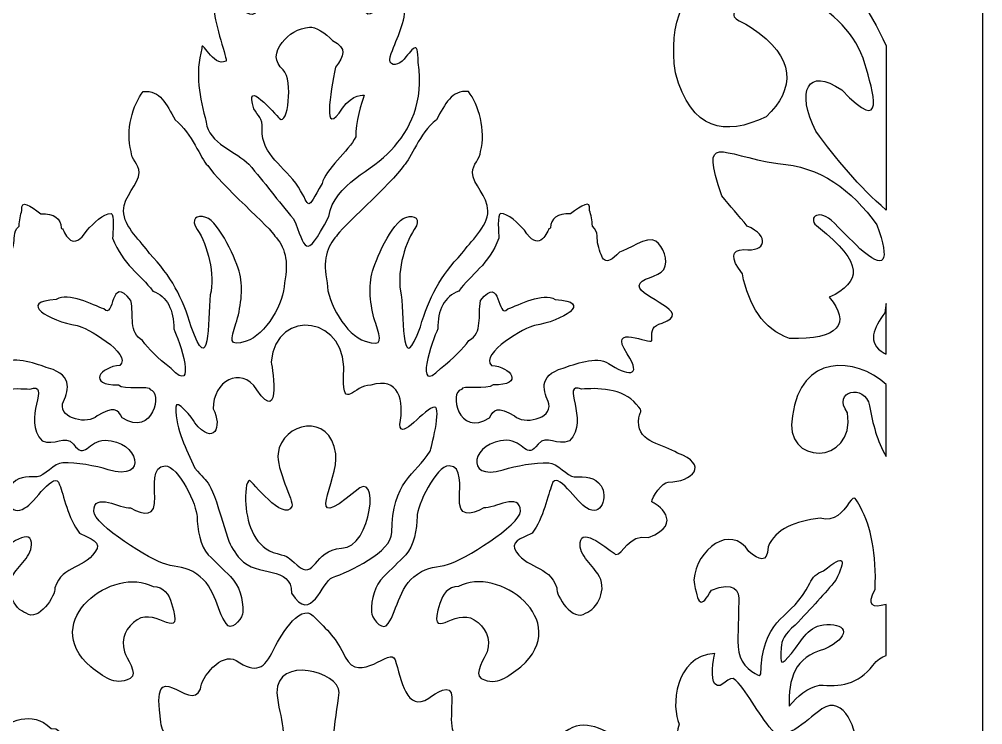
# Model space of a CAD drawing. Header units: centimetres. Extents: x 14.4 to 27, y -9 to -1.5.
# Drawn here: x 23.642 to 27, y -6.135 to -3.675 of the extents above; entities that cross this region are included whole.
import ezdxf

# ---------------------------------------------------------------- set-up
doc = ezdxf.new("R2010")
doc.units = ezdxf.units.CM
doc.header["$MEASUREMENT"] = 0
doc.layers.add('layer 1', color=7, linetype='Continuous')

msp = doc.modelspace()

# ---------------------------------------------------------------- linework, layer by layer
at = {"layer": 'layer 1', "color": 250, "lineweight": 30}
for points, knots in [([(14.66247, -9.00021), (14.66247, -9.00021), (14.39842, -9.00021), (14.39842, -9.00021), (14.39842, -9.00021), (14.39842, -9.00021), (14.39842, -1.48079), (14.39842, -1.48079), (14.39842, -1.48079), (14.39842, -1.48079), (26.99977, -1.48079), (26.99977, -1.48079), (26.99977, -1.48079), (26.99977, -1.48079), (26.99977, -9.00021), (26.99977, -9.00021), (26.99977, -9.00021), (26.99977, -9.00021), (14.66247, -9.00021), (14.66247, -9.00021)], [0, 0, 0, 0, 0.1666667, 0.1666667, 0.1666667, 0.1666667, 0.3333333, 0.3333333, 0.3333333, 0.3333333, 0.5, 0.5, 0.5, 0.5, 0.6666667, 0.6666667, 0.6666667, 0.6666667, 1, 1, 1, 1]), ([(26.66272, -3.76751), (26.54475, -3.50484), (26.36232, -3.3443), (26.09427, -3.4665), (26.09427, -3.4665), (25.95996, -3.55862), (25.9022, -3.68896), (25.92856, -3.86128), (25.92856, -3.86128), (25.98316, -4.06498), (26.09992, -4.08252), (26.24492, -4.01544), (26.24492, -4.01544), (26.34598, -3.9182), (26.34972, -3.80759), (26.1932, -3.70371), (26.1932, -3.70371), (26.13778, -3.66691), (26.11034, -3.68146), (26.1536, -3.61281), (26.1536, -3.61281), (26.20164, -3.53658), (26.27483, -3.53028), (26.3805, -3.59433), (26.3805, -3.59433), (26.47719, -3.65336), (26.5579, -3.72399), (26.58928, -3.83044), (26.58928, -3.83044), (26.61698, -3.92448), (26.66671, -4.08714), (26.50855, -3.92144), (26.50855, -3.92144), (26.38867, -3.8375), (26.34797, -3.92761), (26.41797, -4.06471), (26.41797, -4.06471), (26.48842, -4.16197), (26.5683, -4.25773), (26.66272, -4.34012), (26.66272, -4.34012), (26.66272, -4.34012), (26.66272, -3.76751), (26.66272, -3.76751)], [0, 0, 0, 0, 0.0833333, 0.0833333, 0.0833333, 0.0833333, 0.1666667, 0.1666667, 0.1666667, 0.1666667, 0.25, 0.25, 0.25, 0.25, 0.3333333, 0.3333333, 0.3333333, 0.3333333, 0.4166667, 0.4166667, 0.4166667, 0.4166667, 0.5, 0.5, 0.5, 0.5, 0.5833333, 0.5833333, 0.5833333, 0.5833333, 0.6666667, 0.6666667, 0.6666667, 0.6666667, 0.75, 0.75, 0.75, 0.75, 0.8333333, 0.8333333, 0.8333333, 0.8333333, 1, 1, 1, 1]), ([(24.65879, -3.40986), (24.69105, -3.5029), (24.78896, -3.49962), (24.7942, -3.5126), (24.7942, -3.5126), (24.82359, -3.51131), (24.85017, -3.54802), (24.84627, -3.58552), (24.84627, -3.58552), (24.82566, -3.78344), (24.96193, -3.49488), (24.98582, -3.63332), (24.98582, -3.63332), (24.98582, -3.69496), (24.95261, -3.7489), (24.93473, -3.8054), (24.93473, -3.8054), (24.9245, -3.83879), (24.95772, -3.83879), (24.97561, -3.82082), (24.97561, -3.82082), (25.01392, -3.78229), (25.03182, -3.73605), (25.03182, -3.82595), (25.03182, -3.82595), (25.05233, -3.96215), (25.00469, -4.06151), (24.93728, -4.1316), (24.93728, -4.1316), (24.87668, -4.20283), (24.74, -4.24577), (24.72011, -4.36276), (24.72011, -4.36276), (24.63392, -4.52813), (24.6408, -4.46815), (24.59747, -4.37047), (24.59747, -4.37047), (24.54297, -4.30796), (24.49613, -4.2429), (24.44162, -4.1804), (24.44162, -4.1804), (24.4033, -4.1393), (24.29854, -4.10591), (24.29343, -4.034), (24.29343, -4.034), (24.27037, -3.94838), (24.2533, -3.86276), (24.2781, -3.77715), (24.2781, -3.77715), (24.27555, -3.73862), (24.31642, -3.84393), (24.36242, -3.82082), (24.36242, -3.82082), (24.36753, -3.81824), (24.32153, -3.68725), (24.32153, -3.64616), (24.32153, -3.64616), (24.32153, -3.55883), (24.37264, -3.61277), (24.41351, -3.64102), (24.41351, -3.64102), (24.52082, -3.71294), (24.42629, -3.53828), (24.4825, -3.5203), (24.4825, -3.5203), (24.56809, -3.52673), (24.60727, -3.43084), (24.65879, -3.40986)], [0, 0, 0, 0, 0.0555556, 0.0555556, 0.0555556, 0.0555556, 0.1111111, 0.1111111, 0.1111111, 0.1111111, 0.1666667, 0.1666667, 0.1666667, 0.1666667, 0.2222222, 0.2222222, 0.2222222, 0.2222222, 0.2777778, 0.2777778, 0.2777778, 0.2777778, 0.3333333, 0.3333333, 0.3333333, 0.3333333, 0.3888889, 0.3888889, 0.3888889, 0.3888889, 0.4444444, 0.4444444, 0.4444444, 0.4444444, 0.5, 0.5, 0.5, 0.5, 0.5555556, 0.5555556, 0.5555556, 0.5555556, 0.6111111, 0.6111111, 0.6111111, 0.6111111, 0.6666667, 0.6666667, 0.6666667, 0.6666667, 0.7222222, 0.7222222, 0.7222222, 0.7222222, 0.7777778, 0.7777778, 0.7777778, 0.7777778, 0.8333333, 0.8333333, 0.8333333, 0.8333333, 0.8888889, 0.8888889, 0.8888889, 0.8888889, 1, 1, 1, 1]), ([(24.73381, -3.74904), (24.70997, -3.72382), (24.67156, -3.70004), (24.65368, -3.70266), (24.65368, -3.70266), (24.6147, -3.70546), (24.57866, -3.72746), (24.55826, -3.75571), (24.55826, -3.75571), (24.53112, -3.78762), (24.52887, -3.82421), (24.5617, -3.85164), (24.5617, -3.85164), (24.59747, -3.88759), (24.57703, -4.04941), (24.54893, -4.02116), (24.54893, -4.02116), (24.5336, -4.00575), (24.42118, -3.87218), (24.4595, -3.98776), (24.4595, -3.98776), (24.47233, -4.01083), (24.49162, -4.01969), (24.48761, -4.05711), (24.48761, -4.05711), (24.48709, -4.15246), (24.56512, -4.18382), (24.61453, -4.26072), (24.61453, -4.26072), (24.66013, -4.3317), (24.63794, -4.3482), (24.69711, -4.24718), (24.69711, -4.24718), (24.70741, -4.1998), (24.78997, -4.13337), (24.81465, -4.08536), (24.81465, -4.08536), (24.81135, -4.03574), (24.83482, -3.96374), (24.84424, -3.93968), (24.84424, -3.93968), (24.8468, -3.93968), (24.80187, -3.93383), (24.76865, -3.9852), (24.76865, -3.9852), (24.69471, -4.09572), (24.72734, -3.9306), (24.74358, -3.84207), (24.74358, -3.84207), (24.77338, -3.80132), (24.78593, -3.77691), (24.73381, -3.74904)], [0, 0, 0, 0, 0.0714286, 0.0714286, 0.0714286, 0.0714286, 0.1428571, 0.1428571, 0.1428571, 0.1428571, 0.2142857, 0.2142857, 0.2142857, 0.2142857, 0.2857143, 0.2857143, 0.2857143, 0.2857143, 0.3571429, 0.3571429, 0.3571429, 0.3571429, 0.4285714, 0.4285714, 0.4285714, 0.4285714, 0.5, 0.5, 0.5, 0.5, 0.5714286, 0.5714286, 0.5714286, 0.5714286, 0.6428571, 0.6428571, 0.6428571, 0.6428571, 0.7142857, 0.7142857, 0.7142857, 0.7142857, 0.7857143, 0.7857143, 0.7857143, 0.7857143, 0.8571429, 0.8571429, 0.8571429, 0.8571429, 1, 1, 1, 1]), ([(24.07315, -3.92669), (24.03803, -3.9724), (24.01064, -4.06258), (24.03123, -4.13564), (24.03123, -4.13564), (24.03123, -4.16198), (24.05918, -4.18129), (24.05918, -4.20939), (24.05918, -4.20939), (24.05918, -4.24977), (24.00504, -4.29191), (24.00504, -4.34284), (24.00504, -4.34284), (24.00504, -4.39902), (24.06792, -4.44994), (24.09586, -4.49209), (24.09586, -4.49209), (24.17075, -4.5693), (24.2112, -4.64658), (24.24084, -4.74669), (24.24084, -4.74669), (24.30557, -4.93036), (24.29851, -4.73006), (24.30721, -4.63607), (24.30721, -4.63607), (24.32467, -4.56583), (24.29847, -4.46224), (24.26179, -4.4078), (24.26179, -4.4078), (24.23734, -4.37093), (24.26005, -4.35513), (24.29148, -4.36566), (24.29148, -4.36566), (24.34039, -4.38147), (24.39977, -4.52018), (24.41026, -4.56233), (24.41026, -4.56233), (24.42248, -4.61676), (24.41375, -4.68348), (24.39628, -4.73615), (24.39628, -4.73615), (24.37882, -4.79059), (24.36834, -4.81868), (24.43297, -4.79761), (24.43297, -4.79761), (24.49934, -4.77654), (24.56571, -4.66241), (24.56571, -4.59393), (24.56571, -4.59393), (24.58201, -4.51725), (24.56629, -4.46633), (24.53252, -4.43063), (24.53252, -4.43063), (24.52626, -4.40993), (24.3391, -4.24743), (24.29847, -4.1848), (24.29847, -4.1848), (24.27214, -4.16054), (24.24566, -4.07319), (24.18494, -4.02502), (24.18494, -4.02502), (24.15322, -3.96997), (24.13342, -3.92138), (24.07315, -3.92669)], [0, 0, 0, 0, 0.0588235, 0.0588235, 0.0588235, 0.0588235, 0.1176471, 0.1176471, 0.1176471, 0.1176471, 0.1764706, 0.1764706, 0.1764706, 0.1764706, 0.2352941, 0.2352941, 0.2352941, 0.2352941, 0.2941176, 0.2941176, 0.2941176, 0.2941176, 0.3529412, 0.3529412, 0.3529412, 0.3529412, 0.4117647, 0.4117647, 0.4117647, 0.4117647, 0.4705882, 0.4705882, 0.4705882, 0.4705882, 0.5294118, 0.5294118, 0.5294118, 0.5294118, 0.5882353, 0.5882353, 0.5882353, 0.5882353, 0.6470588, 0.6470588, 0.6470588, 0.6470588, 0.7058824, 0.7058824, 0.7058824, 0.7058824, 0.7647059, 0.7647059, 0.7647059, 0.7647059, 0.8235294, 0.8235294, 0.8235294, 0.8235294, 0.8823529, 0.8823529, 0.8823529, 0.8823529, 1, 1, 1, 1]), ([(25.20717, -3.92669), (25.24229, -3.9724), (25.26969, -4.06258), (25.24909, -4.13564), (25.24909, -4.13564), (25.24909, -4.16198), (25.22114, -4.18129), (25.22114, -4.20939), (25.22114, -4.20939), (25.22114, -4.24977), (25.27529, -4.29191), (25.27529, -4.34284), (25.27529, -4.34284), (25.27529, -4.39902), (25.21241, -4.44994), (25.18447, -4.49209), (25.18447, -4.49209), (25.10958, -4.5693), (25.06913, -4.64658), (25.03949, -4.74669), (25.03949, -4.74669), (24.97475, -4.93036), (24.98182, -4.73006), (24.97312, -4.63607), (24.97312, -4.63607), (24.95566, -4.56583), (24.98185, -4.46224), (25.01854, -4.4078), (25.01854, -4.4078), (25.04299, -4.37093), (25.02028, -4.35513), (24.98884, -4.36566), (24.98884, -4.36566), (24.93994, -4.38147), (24.88054, -4.52018), (24.87007, -4.56233), (24.87007, -4.56233), (24.85784, -4.61676), (24.86657, -4.68348), (24.88404, -4.73615), (24.88404, -4.73615), (24.90151, -4.79059), (24.91199, -4.81868), (24.84736, -4.79761), (24.84736, -4.79761), (24.78099, -4.77654), (24.71462, -4.66241), (24.71462, -4.59393), (24.71462, -4.59393), (24.69832, -4.51725), (24.71403, -4.46633), (24.7478, -4.43063), (24.7478, -4.43063), (24.75407, -4.40993), (24.94123, -4.24743), (24.98185, -4.1848), (24.98185, -4.1848), (25.00819, -4.16054), (25.03466, -4.07319), (25.09539, -4.02502), (25.09539, -4.02502), (25.12711, -3.96997), (25.14691, -3.92138), (25.20717, -3.92669)], [0, 0, 0, 0, 0.0588235, 0.0588235, 0.0588235, 0.0588235, 0.1176471, 0.1176471, 0.1176471, 0.1176471, 0.1764706, 0.1764706, 0.1764706, 0.1764706, 0.2352941, 0.2352941, 0.2352941, 0.2352941, 0.2941176, 0.2941176, 0.2941176, 0.2941176, 0.3529412, 0.3529412, 0.3529412, 0.3529412, 0.4117647, 0.4117647, 0.4117647, 0.4117647, 0.4705882, 0.4705882, 0.4705882, 0.4705882, 0.5294118, 0.5294118, 0.5294118, 0.5294118, 0.5882353, 0.5882353, 0.5882353, 0.5882353, 0.6470588, 0.6470588, 0.6470588, 0.6470588, 0.7058824, 0.7058824, 0.7058824, 0.7058824, 0.7647059, 0.7647059, 0.7647059, 0.7647059, 0.8235294, 0.8235294, 0.8235294, 0.8235294, 0.8823529, 0.8823529, 0.8823529, 0.8823529, 1, 1, 1, 1]), ([(26.28587, -4.17801), (26.0785, -4.14681), (26.01493, -4.06401), (26.09004, -4.29053), (26.09004, -4.29053), (26.11964, -4.32616), (26.14922, -4.36009), (26.17882, -4.39572), (26.17882, -4.39572), (26.25905, -4.43081), (26.24557, -4.4877), (26.16707, -4.47783), (26.16707, -4.47783), (26.12167, -4.47924), (26.11992, -4.50748), (26.16185, -4.56255), (26.16185, -4.56255), (26.18472, -4.67266), (26.23293, -4.75504), (26.32634, -4.78803), (26.32634, -4.78803), (26.49856, -4.79404), (26.54129, -4.73523), (26.46496, -4.644), (26.46496, -4.644), (26.5777, -4.59125), (26.58621, -4.52614), (26.42687, -4.39963), (26.42687, -4.39963), (26.38519, -4.37129), (26.42516, -4.33462), (26.47126, -4.37487), (26.47126, -4.37487), (26.50476, -4.40832), (26.53827, -4.44177), (26.57178, -4.47522), (26.57178, -4.47522), (26.65854, -4.55137), (26.67812, -4.52356), (26.63053, -4.39181), (26.63053, -4.39181), (26.54339, -4.26899), (26.43212, -4.18808), (26.28587, -4.17801)], [0, 0, 0, 0, 0.0833333, 0.0833333, 0.0833333, 0.0833333, 0.1666667, 0.1666667, 0.1666667, 0.1666667, 0.25, 0.25, 0.25, 0.25, 0.3333333, 0.3333333, 0.3333333, 0.3333333, 0.4166667, 0.4166667, 0.4166667, 0.4166667, 0.5, 0.5, 0.5, 0.5, 0.5833333, 0.5833333, 0.5833333, 0.5833333, 0.6666667, 0.6666667, 0.6666667, 0.6666667, 0.75, 0.75, 0.75, 0.75, 0.8333333, 0.8333333, 0.8333333, 0.8333333, 1, 1, 1, 1]), ([(23.87795, -4.41053), (23.82998, -4.48841), (23.80154, -4.42509), (23.7925, -4.40505), (23.7925, -4.40505), (23.79075, -4.40417), (23.78709, -4.4043), (23.78713, -4.40221), (23.78713, -4.40221), (23.78776, -4.37096), (23.76225, -4.35068), (23.71721, -4.3527), (23.71721, -4.3527), (23.6785, -4.32358), (23.64615, -4.30224), (23.65069, -4.34108), (23.65069, -4.34108), (23.64557, -4.3566), (23.6428, -4.376), (23.64074, -4.39622), (23.64074, -4.39622), (23.61801, -4.4177), (23.62717, -4.44148), (23.62119, -4.4622), (23.62119, -4.4622), (23.60703, -4.5113), (23.60013, -4.54331), (23.54707, -4.48729), (23.54707, -4.48729), (23.5198, -4.47998), (23.45071, -4.42881), (23.4198, -4.44892), (23.4198, -4.44892), (23.39617, -4.46536), (23.37253, -4.51654), (23.39253, -4.54761), (23.39253, -4.54761), (23.41071, -4.57502), (23.47798, -4.57685), (23.47798, -4.60427), (23.47798, -4.60427), (23.47798, -4.6463), (23.28345, -4.69565), (23.39798, -4.73403), (23.39798, -4.73403), (23.43253, -4.745), (23.43435, -4.7523), (23.43435, -4.79434), (23.43435, -4.79434), (23.43435, -4.81262), (23.59252, -4.73037), (23.5198, -4.84186), (23.5198, -4.84186), (23.46343, -4.92776), (23.52162, -4.91679), (23.58524, -4.87476), (23.58524, -4.87476), (23.62706, -4.84734), (23.70524, -4.87841), (23.74341, -4.89121), (23.74341, -4.89121), (23.83493, -4.9174), (23.80947, -4.97589), (23.7925, -5.01549), (23.7925, -5.01549), (23.78281, -5.0691), (23.88098, -5.0892), (23.9125, -5.05752), (23.9125, -5.05752), (23.97225, -5.02411), (23.98458, -5.034), (23.99975, -5.06483), (23.99975, -5.06483), (24.10944, -5.13361), (24.14101, -4.97223), (24.09793, -4.96614), (24.09793, -4.96614), (24.09793, -4.94969), (24.00521, -4.96797), (23.98703, -4.94969), (23.98703, -4.94969), (23.87655, -4.95203), (23.92442, -4.88528), (23.99248, -4.88207), (23.99248, -4.88207), (24.03624, -4.84064), (23.87116, -4.74588), (23.84341, -4.74316), (23.84341, -4.74316), (23.74509, -4.7269), (23.6331, -4.65988), (23.77068, -4.65178), (23.77068, -4.65178), (23.8125, -4.62437), (23.89795, -4.67189), (23.93612, -4.68468), (23.93612, -4.68468), (23.97519, -4.72442), (23.95701, -4.56085), (24.03066, -4.65544), (24.03066, -4.65544), (24.04138, -4.70962), (24.02168, -4.76607), (24.0715, -4.79537), (24.0715, -4.79537), (24.09217, -4.82406), (24.12253, -4.85492), (24.17066, -4.89304), (24.17066, -4.89304), (24.26566, -4.99065), (24.199, -4.79265), (24.17975, -4.75413), (24.17975, -4.75413), (24.18167, -4.68946), (24.15618, -4.64075), (24.10702, -4.62254), (24.10702, -4.62254), (24.06369, -4.56405), (24.00249, -4.53116), (23.96703, -4.43795), (23.96703, -4.43795), (23.96703, -4.42333), (23.97431, -4.35205), (23.96158, -4.35205), (23.96158, -4.35205), (23.93431, -4.35205), (23.89977, -4.38677), (23.87795, -4.41053)], [0, 0, 0, 0, 0.030303, 0.030303, 0.030303, 0.030303, 0.0606061, 0.0606061, 0.0606061, 0.0606061, 0.0909091, 0.0909091, 0.0909091, 0.0909091, 0.1212121, 0.1212121, 0.1212121, 0.1212121, 0.1515152, 0.1515152, 0.1515152, 0.1515152, 0.1818182, 0.1818182, 0.1818182, 0.1818182, 0.2121212, 0.2121212, 0.2121212, 0.2121212, 0.2424242, 0.2424242, 0.2424242, 0.2424242, 0.2727273, 0.2727273, 0.2727273, 0.2727273, 0.3030303, 0.3030303, 0.3030303, 0.3030303, 0.3333333, 0.3333333, 0.3333333, 0.3333333, 0.3636364, 0.3636364, 0.3636364, 0.3636364, 0.3939394, 0.3939394, 0.3939394, 0.3939394, 0.4242424, 0.4242424, 0.4242424, 0.4242424, 0.4545455, 0.4545455, 0.4545455, 0.4545455, 0.4848485, 0.4848485, 0.4848485, 0.4848485, 0.5151515, 0.5151515, 0.5151515, 0.5151515, 0.5454545, 0.5454545, 0.5454545, 0.5454545, 0.5757576, 0.5757576, 0.5757576, 0.5757576, 0.6060606, 0.6060606, 0.6060606, 0.6060606, 0.6363636, 0.6363636, 0.6363636, 0.6363636, 0.6666667, 0.6666667, 0.6666667, 0.6666667, 0.6969697, 0.6969697, 0.6969697, 0.6969697, 0.7272727, 0.7272727, 0.7272727, 0.7272727, 0.7575758, 0.7575758, 0.7575758, 0.7575758, 0.7878788, 0.7878788, 0.7878788, 0.7878788, 0.8181818, 0.8181818, 0.8181818, 0.8181818, 0.8484848, 0.8484848, 0.8484848, 0.8484848, 0.8787879, 0.8787879, 0.8787879, 0.8787879, 0.9090909, 0.9090909, 0.9090909, 0.9090909, 0.9393939, 0.9393939, 0.9393939, 0.9393939, 1, 1, 1, 1]), ([(25.40238, -4.41053), (25.45034, -4.48841), (25.47878, -4.42509), (25.48782, -4.40505), (25.48782, -4.40505), (25.48958, -4.40417), (25.49324, -4.4043), (25.49319, -4.40221), (25.49319, -4.40221), (25.49257, -4.37096), (25.51808, -4.35068), (25.56312, -4.3527), (25.56312, -4.3527), (25.60182, -4.32358), (25.63417, -4.30224), (25.62963, -4.34108), (25.62963, -4.34108), (25.63476, -4.3566), (25.63752, -4.376), (25.63959, -4.39622), (25.63959, -4.39622), (25.66232, -4.4177), (25.65316, -4.44148), (25.65914, -4.4622), (25.65914, -4.4622), (25.67329, -4.5113), (25.68019, -4.54331), (25.73326, -4.48729), (25.73326, -4.48729), (25.76053, -4.47998), (25.82962, -4.42881), (25.86052, -4.44892), (25.86052, -4.44892), (25.88416, -4.46536), (25.9078, -4.51654), (25.8878, -4.54761), (25.8878, -4.54761), (25.86962, -4.57502), (25.80235, -4.57685), (25.80235, -4.60427), (25.80235, -4.60427), (25.80235, -4.6463), (25.99688, -4.69565), (25.88234, -4.73403), (25.88234, -4.73403), (25.8478, -4.745), (25.84598, -4.7523), (25.84598, -4.79434), (25.84598, -4.79434), (25.84598, -4.81262), (25.68781, -4.73037), (25.76053, -4.84186), (25.76053, -4.84186), (25.81689, -4.92776), (25.75871, -4.91679), (25.69508, -4.87476), (25.69508, -4.87476), (25.65326, -4.84734), (25.57509, -4.87841), (25.53691, -4.89121), (25.53691, -4.89121), (25.4454, -4.9174), (25.47086, -4.97589), (25.48782, -5.01549), (25.48782, -5.01549), (25.49752, -5.0691), (25.39934, -5.0892), (25.36783, -5.05752), (25.36783, -5.05752), (25.30807, -5.02411), (25.29575, -5.034), (25.28056, -5.06483), (25.28056, -5.06483), (25.1709, -5.13361), (25.13931, -4.97223), (25.18239, -4.96614), (25.18239, -4.96614), (25.18239, -4.94969), (25.27512, -4.96797), (25.2933, -4.94969), (25.2933, -4.94969), (25.40377, -4.95203), (25.35591, -4.88528), (25.28784, -4.88207), (25.28784, -4.88207), (25.24409, -4.84064), (25.40917, -4.74588), (25.43692, -4.74316), (25.43692, -4.74316), (25.53524, -4.7269), (25.64723, -4.65988), (25.50964, -4.65178), (25.50964, -4.65178), (25.46783, -4.62437), (25.38238, -4.67189), (25.3442, -4.68468), (25.3442, -4.68468), (25.30512, -4.72442), (25.32332, -4.56085), (25.24966, -4.65544), (25.24966, -4.65544), (25.23895, -4.70962), (25.25864, -4.76607), (25.20883, -4.79537), (25.20883, -4.79537), (25.18815, -4.82406), (25.1578, -4.85492), (25.10967, -4.89304), (25.10967, -4.89304), (25.01467, -4.99065), (25.08133, -4.79265), (25.10058, -4.75413), (25.10058, -4.75413), (25.09866, -4.68946), (25.12415, -4.64075), (25.1733, -4.62254), (25.1733, -4.62254), (25.21663, -4.56405), (25.27784, -4.53116), (25.3133, -4.43795), (25.3133, -4.43795), (25.3133, -4.42333), (25.30602, -4.35205), (25.31874, -4.35205), (25.31874, -4.35205), (25.34602, -4.35205), (25.38056, -4.38677), (25.40238, -4.41053)], [0, 0, 0, 0, 0.030303, 0.030303, 0.030303, 0.030303, 0.0606061, 0.0606061, 0.0606061, 0.0606061, 0.0909091, 0.0909091, 0.0909091, 0.0909091, 0.1212121, 0.1212121, 0.1212121, 0.1212121, 0.1515152, 0.1515152, 0.1515152, 0.1515152, 0.1818182, 0.1818182, 0.1818182, 0.1818182, 0.2121212, 0.2121212, 0.2121212, 0.2121212, 0.2424242, 0.2424242, 0.2424242, 0.2424242, 0.2727273, 0.2727273, 0.2727273, 0.2727273, 0.3030303, 0.3030303, 0.3030303, 0.3030303, 0.3333333, 0.3333333, 0.3333333, 0.3333333, 0.3636364, 0.3636364, 0.3636364, 0.3636364, 0.3939394, 0.3939394, 0.3939394, 0.3939394, 0.4242424, 0.4242424, 0.4242424, 0.4242424, 0.4545455, 0.4545455, 0.4545455, 0.4545455, 0.4848485, 0.4848485, 0.4848485, 0.4848485, 0.5151515, 0.5151515, 0.5151515, 0.5151515, 0.5454545, 0.5454545, 0.5454545, 0.5454545, 0.5757576, 0.5757576, 0.5757576, 0.5757576, 0.6060606, 0.6060606, 0.6060606, 0.6060606, 0.6363636, 0.6363636, 0.6363636, 0.6363636, 0.6666667, 0.6666667, 0.6666667, 0.6666667, 0.6969697, 0.6969697, 0.6969697, 0.6969697, 0.7272727, 0.7272727, 0.7272727, 0.7272727, 0.7575758, 0.7575758, 0.7575758, 0.7575758, 0.7878788, 0.7878788, 0.7878788, 0.7878788, 0.8181818, 0.8181818, 0.8181818, 0.8181818, 0.8484848, 0.8484848, 0.8484848, 0.8484848, 0.8787879, 0.8787879, 0.8787879, 0.8787879, 0.9090909, 0.9090909, 0.9090909, 0.9090909, 0.9393939, 0.9393939, 0.9393939, 0.9393939, 1, 1, 1, 1]), ([(26.66272, -4.84255), (26.66059, -4.84124), (26.65844, -4.83997), (26.65627, -4.83873), (26.65627, -4.83873), (26.59328, -4.80308), (26.61975, -4.75167), (26.65898, -4.69801), (26.65898, -4.69801), (26.65984, -4.68632), (26.661, -4.67536), (26.66272, -4.66582), (26.66272, -4.66582), (26.66272, -4.66582), (26.66272, -4.84255), (26.66272, -4.84255)], [0, 0, 0, 0, 0.2, 0.2, 0.2, 0.2, 0.4, 0.4, 0.4, 0.4, 0.6, 0.6, 0.6, 0.6, 1, 1, 1, 1]), ([(24.51898, -4.86912), (24.53592, -4.67695), (24.79539, -4.70783), (24.77156, -4.92502), (24.77156, -4.92502), (24.77156, -5.04), (24.80651, -4.95057), (24.86687, -4.95057), (24.86687, -4.95057), (24.96535, -4.92049), (24.98336, -5.00436), (24.96854, -5.0879), (24.96854, -5.0879), (24.96854, -5.14859), (25.0575, -5.02722), (25.08928, -5.02722), (25.08928, -5.02722), (25.11469, -5.02722), (25.07656, -5.17414), (25.07339, -5.18053), (25.07339, -5.18053), (25.02256, -5.26373), (24.93994, -5.28563), (24.93994, -5.46479), (24.93994, -5.46479), (24.93994, -5.53186), (24.79062, -5.60213), (24.73344, -5.62129), (24.73344, -5.62129), (24.69531, -5.63407), (24.66036, -5.78737), (24.59047, -5.67559), (24.59047, -5.67559), (24.59047, -5.57695), (24.47044, -5.62305), (24.41149, -5.55616), (24.41149, -5.55616), (24.3943, -5.53663), (24.37703, -5.51229), (24.36818, -5.48401), (24.36818, -5.48401), (24.29909, -5.25333), (24.30618, -5.30635), (24.25298, -5.23946), (24.25298, -5.23946), (24.22401, -5.1715), (24.18697, -5.10922), (24.18697, -5.02722), (24.18697, -5.02722), (24.18697, -4.99209), (24.24733, -5.06874), (24.25369, -5.08152), (24.25369, -5.08152), (24.31935, -5.16562), (24.35112, -5.09535), (24.31723, -5.03361), (24.31723, -5.03361), (24.31723, -4.93779), (24.41254, -4.8803), (24.46973, -4.96654), (24.46973, -4.96654), (24.55869, -5.10068), (24.52056, -4.86433), (24.51898, -4.86912)], [0, 0, 0, 0, 0.0588235, 0.0588235, 0.0588235, 0.0588235, 0.1176471, 0.1176471, 0.1176471, 0.1176471, 0.1764706, 0.1764706, 0.1764706, 0.1764706, 0.2352941, 0.2352941, 0.2352941, 0.2352941, 0.2941176, 0.2941176, 0.2941176, 0.2941176, 0.3529412, 0.3529412, 0.3529412, 0.3529412, 0.4117647, 0.4117647, 0.4117647, 0.4117647, 0.4705882, 0.4705882, 0.4705882, 0.4705882, 0.5294118, 0.5294118, 0.5294118, 0.5294118, 0.5882353, 0.5882353, 0.5882353, 0.5882353, 0.6470588, 0.6470588, 0.6470588, 0.6470588, 0.7058824, 0.7058824, 0.7058824, 0.7058824, 0.7647059, 0.7647059, 0.7647059, 0.7647059, 0.8235294, 0.8235294, 0.8235294, 0.8235294, 0.8823529, 0.8823529, 0.8823529, 0.8823529, 1, 1, 1, 1]), ([(26.66272, -5.1991), (26.63153, -5.14539), (26.61667, -5.0847), (26.60478, -5.02273), (26.60478, -5.02273), (26.5911, -4.94229), (26.47002, -4.97063), (26.52888, -5.04709), (26.52888, -5.04709), (26.55508, -5.23355), (26.30114, -5.23146), (26.33644, -5.05791), (26.33644, -5.05791), (26.36368, -4.84136), (26.55653, -4.85096), (26.66272, -4.94803), (26.66272, -4.94803), (26.66272, -4.94803), (26.66272, -5.1991), (26.66272, -5.1991)], [0, 0, 0, 0, 0.1666667, 0.1666667, 0.1666667, 0.1666667, 0.3333333, 0.3333333, 0.3333333, 0.3333333, 0.5, 0.5, 0.5, 0.5, 0.6666667, 0.6666667, 0.6666667, 0.6666667, 1, 1, 1, 1]), ([(23.72084, -5.14456), (23.64751, -5.07215), (23.75722, -4.93505), (23.67802, -4.96492), (23.67802, -4.96492), (23.63063, -4.95949), (23.53257, -4.96056), (23.48817, -5.01732), (23.48817, -5.01732), (23.45652, -5.04913), (23.48072, -5.03603), (23.48072, -5.0772), (23.48072, -5.0772), (23.48072, -5.15392), (23.39137, -5.15579), (23.34484, -5.1876), (23.34484, -5.1876), (23.23293, -5.22689), (23.29181, -5.28864), (23.37648, -5.28865), (23.37648, -5.28865), (23.39696, -5.28865), (23.43418, -5.34104), (23.43418, -5.35788), (23.43418, -5.35788), (23.41994, -5.36181), (23.31537, -5.43238), (23.44535, -5.48139), (23.44535, -5.48139), (23.51578, -5.46816), (23.53587, -5.54369), (23.5589, -5.54126), (23.5589, -5.54126), (23.56634, -5.53939), (23.66872, -5.4477), (23.68175, -5.49074), (23.68175, -5.49074), (23.69664, -5.53565), (23.64266, -5.57682), (23.62218, -5.60863), (23.62218, -5.60863), (23.58543, -5.65915), (23.62421, -5.73275), (23.665, -5.74523), (23.665, -5.74523), (23.70847, -5.77908), (23.7697, -5.68339), (23.76552, -5.65728), (23.76552, -5.65728), (23.79157, -5.57495), (23.8772, -5.59179), (23.91256, -5.52068), (23.91256, -5.52068), (23.92559, -5.49261), (23.86603, -5.47577), (23.85114, -5.46641), (23.85114, -5.46641), (23.81204, -5.41626), (23.79529, -5.33118), (23.78227, -5.298), (23.78227, -5.298), (23.76616, -5.24003), (23.69293, -5.36539), (23.66127, -5.37847), (23.66127, -5.37847), (23.60916, -5.41402), (23.58682, -5.3373), (23.61102, -5.30174), (23.61102, -5.30174), (23.63335, -5.26806), (23.665, -5.26993), (23.70409, -5.26993), (23.70409, -5.26993), (23.72829, -5.26993), (23.76365, -5.22128), (23.79344, -5.22128), (23.79344, -5.22128), (23.84183, -5.22128), (23.90698, -5.23064), (23.95166, -5.24561), (23.95166, -5.24561), (24.09441, -5.28864), (24.05778, -5.14269), (23.94048, -5.14269), (23.94048, -5.14269), (23.88092, -5.14269), (23.86975, -5.2138), (23.83066, -5.15579), (23.83066, -5.15579), (23.79901, -5.12215), (23.76487, -5.16396), (23.72084, -5.14456)], [0, 0, 0, 0, 0.0416667, 0.0416667, 0.0416667, 0.0416667, 0.0833333, 0.0833333, 0.0833333, 0.0833333, 0.125, 0.125, 0.125, 0.125, 0.1666667, 0.1666667, 0.1666667, 0.1666667, 0.2083333, 0.2083333, 0.2083333, 0.2083333, 0.25, 0.25, 0.25, 0.25, 0.2916667, 0.2916667, 0.2916667, 0.2916667, 0.3333333, 0.3333333, 0.3333333, 0.3333333, 0.375, 0.375, 0.375, 0.375, 0.4166667, 0.4166667, 0.4166667, 0.4166667, 0.4583333, 0.4583333, 0.4583333, 0.4583333, 0.5, 0.5, 0.5, 0.5, 0.5416667, 0.5416667, 0.5416667, 0.5416667, 0.5833333, 0.5833333, 0.5833333, 0.5833333, 0.625, 0.625, 0.625, 0.625, 0.6666667, 0.6666667, 0.6666667, 0.6666667, 0.7083333, 0.7083333, 0.7083333, 0.7083333, 0.75, 0.75, 0.75, 0.75, 0.7916667, 0.7916667, 0.7916667, 0.7916667, 0.8333333, 0.8333333, 0.8333333, 0.8333333, 0.875, 0.875, 0.875, 0.875, 0.9166667, 0.9166667, 0.9166667, 0.9166667, 1, 1, 1, 1]), ([(25.55948, -5.14456), (25.63281, -5.07215), (25.52311, -4.93505), (25.6023, -4.96492), (25.6023, -4.96492), (25.6497, -4.95949), (25.74776, -4.96056), (25.79216, -5.01732), (25.79216, -5.01732), (25.82381, -5.04913), (25.79961, -5.03603), (25.79961, -5.0772), (25.79961, -5.0772), (25.79961, -5.15392), (25.88895, -5.15579), (25.93549, -5.1876), (25.93549, -5.1876), (26.0474, -5.22689), (25.98852, -5.28864), (25.90384, -5.28865), (25.90384, -5.28865), (25.88337, -5.28865), (25.84615, -5.34104), (25.84615, -5.35788), (25.84615, -5.35788), (25.86038, -5.36181), (25.96496, -5.43238), (25.83497, -5.48139), (25.83497, -5.48139), (25.76454, -5.46816), (25.74445, -5.54369), (25.72142, -5.54126), (25.72142, -5.54126), (25.71398, -5.53939), (25.61161, -5.4477), (25.59857, -5.49074), (25.59857, -5.49074), (25.58368, -5.53565), (25.63767, -5.57682), (25.65814, -5.60863), (25.65814, -5.60863), (25.6949, -5.65915), (25.65612, -5.73275), (25.61533, -5.74523), (25.61533, -5.74523), (25.57186, -5.77908), (25.51063, -5.68339), (25.51481, -5.65728), (25.51481, -5.65728), (25.48876, -5.57495), (25.40313, -5.59179), (25.36777, -5.52068), (25.36777, -5.52068), (25.35473, -5.49261), (25.4143, -5.47577), (25.42919, -5.46641), (25.42919, -5.46641), (25.46829, -5.41626), (25.48503, -5.33118), (25.49806, -5.298), (25.49806, -5.298), (25.51417, -5.24003), (25.58739, -5.36539), (25.61905, -5.37847), (25.61905, -5.37847), (25.67117, -5.41402), (25.69351, -5.3373), (25.66931, -5.30174), (25.66931, -5.30174), (25.64698, -5.26806), (25.61533, -5.26993), (25.57624, -5.26993), (25.57624, -5.26993), (25.55204, -5.26993), (25.51667, -5.22128), (25.48689, -5.22128), (25.48689, -5.22128), (25.4385, -5.22128), (25.37335, -5.23064), (25.32867, -5.24561), (25.32867, -5.24561), (25.18592, -5.28864), (25.22255, -5.14269), (25.33984, -5.14269), (25.33984, -5.14269), (25.39941, -5.14269), (25.41057, -5.2138), (25.44966, -5.15579), (25.44966, -5.15579), (25.48132, -5.12215), (25.51545, -5.16396), (25.55948, -5.14456)], [0, 0, 0, 0, 0.0416667, 0.0416667, 0.0416667, 0.0416667, 0.0833333, 0.0833333, 0.0833333, 0.0833333, 0.125, 0.125, 0.125, 0.125, 0.1666667, 0.1666667, 0.1666667, 0.1666667, 0.2083333, 0.2083333, 0.2083333, 0.2083333, 0.25, 0.25, 0.25, 0.25, 0.2916667, 0.2916667, 0.2916667, 0.2916667, 0.3333333, 0.3333333, 0.3333333, 0.3333333, 0.375, 0.375, 0.375, 0.375, 0.4166667, 0.4166667, 0.4166667, 0.4166667, 0.4583333, 0.4583333, 0.4583333, 0.4583333, 0.5, 0.5, 0.5, 0.5, 0.5416667, 0.5416667, 0.5416667, 0.5416667, 0.5833333, 0.5833333, 0.5833333, 0.5833333, 0.625, 0.625, 0.625, 0.625, 0.6666667, 0.6666667, 0.6666667, 0.6666667, 0.7083333, 0.7083333, 0.7083333, 0.7083333, 0.75, 0.75, 0.75, 0.75, 0.7916667, 0.7916667, 0.7916667, 0.7916667, 0.8333333, 0.8333333, 0.8333333, 0.8333333, 0.875, 0.875, 0.875, 0.875, 0.9166667, 0.9166667, 0.9166667, 0.9166667, 1, 1, 1, 1]), ([(24.54338, -5.18909), (24.55873, -5.0792), (24.72558, -5.04424), (24.74462, -5.1897), (24.74462, -5.1897), (24.75694, -5.28387), (24.6237, -5.47661), (24.81286, -5.32106), (24.81286, -5.32106), (24.90182, -5.23163), (24.87005, -5.51909), (24.7652, -5.51909), (24.7652, -5.51909), (24.66413, -5.52591), (24.67523, -5.63341), (24.61013, -5.5786), (24.61013, -5.5786), (24.5767, -5.55048), (24.58395, -5.54865), (24.54091, -5.53803), (24.54091, -5.53803), (24.46337, -5.51891), (24.43611, -5.43878), (24.43119, -5.36638), (24.43119, -5.36638), (24.42874, -5.33031), (24.43151, -5.28273), (24.44431, -5.28273), (24.44431, -5.28273), (24.45067, -5.28273), (24.56335, -5.43079), (24.59194, -5.3733), (24.59194, -5.3733), (24.59936, -5.3559), (24.53603, -5.24173), (24.54338, -5.18909)], [0, 0, 0, 0, 0.1, 0.1, 0.1, 0.1, 0.2, 0.2, 0.2, 0.2, 0.3, 0.3, 0.3, 0.3, 0.4, 0.4, 0.4, 0.4, 0.5, 0.5, 0.5, 0.5, 0.6, 0.6, 0.6, 0.6, 0.7, 0.7, 0.7, 0.7, 0.8, 0.8, 0.8, 0.8, 1, 1, 1, 1]), ([(24.14953, -5.23156), (24.1036, -5.23156), (24.11365, -5.30661), (24.11365, -5.3398), (24.11365, -5.3398), (24.11845, -5.4139), (24.07633, -5.40331), (24.02895, -5.37877), (24.02895, -5.37877), (23.9945, -5.38165), (23.90118, -5.32104), (23.90118, -5.39031), (23.90118, -5.39031), (23.90118, -5.43784), (24.10247, -5.56232), (24.1524, -5.57504), (24.1524, -5.57504), (24.1926, -5.58802), (24.22275, -5.58225), (24.26007, -5.60967), (24.26007, -5.60967), (24.32912, -5.65297), (24.33118, -5.7511), (24.36918, -5.79007), (24.36918, -5.79007), (24.38927, -5.80305), (24.42086, -5.75832), (24.42086, -5.74244), (24.42086, -5.74244), (24.42086, -5.69482), (24.40937, -5.65008), (24.37779, -5.61833), (24.37779, -5.61833), (24.35194, -5.59283), (24.32611, -5.56734), (24.30027, -5.54185), (24.30027, -5.54185), (24.27299, -5.51442), (24.26151, -5.44948), (24.26151, -5.40907), (24.26151, -5.40907), (24.26151, -5.37281), (24.19662, -5.23156), (24.14953, -5.23156)], [0, 0, 0, 0, 0.0833333, 0.0833333, 0.0833333, 0.0833333, 0.1666667, 0.1666667, 0.1666667, 0.1666667, 0.25, 0.25, 0.25, 0.25, 0.3333333, 0.3333333, 0.3333333, 0.3333333, 0.4166667, 0.4166667, 0.4166667, 0.4166667, 0.5, 0.5, 0.5, 0.5, 0.5833333, 0.5833333, 0.5833333, 0.5833333, 0.6666667, 0.6666667, 0.6666667, 0.6666667, 0.75, 0.75, 0.75, 0.75, 0.8333333, 0.8333333, 0.8333333, 0.8333333, 1, 1, 1, 1]), ([(25.14003, -5.23156), (25.18597, -5.23156), (25.17591, -5.30661), (25.17591, -5.3398), (25.17591, -5.3398), (25.17111, -5.4139), (25.21323, -5.40331), (25.26062, -5.37877), (25.26062, -5.37877), (25.29506, -5.38165), (25.38838, -5.32104), (25.38838, -5.39031), (25.38838, -5.39031), (25.38838, -5.43784), (25.18709, -5.56232), (25.13716, -5.57504), (25.13716, -5.57504), (25.09696, -5.58802), (25.06681, -5.58225), (25.02949, -5.60967), (25.02949, -5.60967), (24.96044, -5.65297), (24.95838, -5.7511), (24.92038, -5.79007), (24.92038, -5.79007), (24.90029, -5.80305), (24.8687, -5.75832), (24.8687, -5.74244), (24.8687, -5.74244), (24.8687, -5.69482), (24.88019, -5.65008), (24.91177, -5.61833), (24.91177, -5.61833), (24.93762, -5.59283), (24.96346, -5.56734), (24.98929, -5.54185), (24.98929, -5.54185), (25.01657, -5.51442), (25.02805, -5.44948), (25.02805, -5.40907), (25.02805, -5.40907), (25.02805, -5.37281), (25.09294, -5.23156), (25.14003, -5.23156)], [0, 0, 0, 0, 0.0833333, 0.0833333, 0.0833333, 0.0833333, 0.1666667, 0.1666667, 0.1666667, 0.1666667, 0.25, 0.25, 0.25, 0.25, 0.3333333, 0.3333333, 0.3333333, 0.3333333, 0.4166667, 0.4166667, 0.4166667, 0.4166667, 0.5, 0.5, 0.5, 0.5, 0.5833333, 0.5833333, 0.5833333, 0.5833333, 0.6666667, 0.6666667, 0.6666667, 0.6666667, 0.75, 0.75, 0.75, 0.75, 0.8333333, 0.8333333, 0.8333333, 0.8333333, 1, 1, 1, 1]), ([(26.57331, -5.37646), (26.61058, -5.44109), (26.63004, -5.54109), (26.62451, -5.66232), (26.62451, -5.66232), (26.59425, -5.71935), (26.61562, -5.72896), (26.66272, -5.71496), (26.66272, -5.71496), (26.66272, -5.71496), (26.66272, -5.89332), (26.66272, -5.89332), (26.66272, -5.89332), (26.64743, -5.89727), (26.63214, -5.90824), (26.61685, -5.92759), (26.61685, -5.92759), (26.56678, -5.99659), (26.49977, -6.00113), (26.43034, -5.99646), (26.43034, -5.99646), (26.38818, -6.00666), (26.35411, -6.03301), (26.32558, -6.07043), (26.32558, -6.07043), (26.32212, -5.97559), (26.34254, -5.8982), (26.44822, -5.87147), (26.44822, -5.87147), (26.54019, -5.82843), (26.5291, -5.78175), (26.45638, -5.78507), (26.45638, -5.78507), (26.39023, -5.78808), (26.37253, -5.83769), (26.33277, -5.8859), (26.33277, -5.8859), (26.29715, -5.92907), (26.2928, -5.93051), (26.29684, -5.86543), (26.29684, -5.86543), (26.29826, -5.84271), (26.30885, -5.81772), (26.34602, -5.7873), (26.34602, -5.7873), (26.40169, -5.72914), (26.45189, -5.67352), (26.48738, -5.63097), (26.48738, -5.63097), (26.52233, -5.55858), (26.52283, -5.53563), (26.44442, -5.59791), (26.44442, -5.59791), (26.42206, -5.60515), (26.40685, -5.62036), (26.39681, -5.64103), (26.39681, -5.64103), (26.33327, -5.77183), (26.24308, -5.74958), (26.22782, -5.9299), (26.22782, -5.9299), (26.22491, -5.96422), (26.23171, -5.9727), (26.19508, -5.94877), (26.19508, -5.94877), (26.15636, -5.92348), (26.14251, -5.87989), (26.14673, -5.82301), (26.14673, -5.82301), (26.14759, -5.7856), (26.14844, -5.74819), (26.14929, -5.71078), (26.14929, -5.71078), (26.15351, -5.66136), (26.1322, -5.63631), (26.05476, -5.66487), (26.05476, -5.66487), (26.01594, -5.73092), (26.00684, -5.71901), (25.99285, -5.62916), (25.99285, -5.62916), (26.00151, -5.5239), (26.12075, -5.43097), (26.18506, -5.53101), (26.18506, -5.53101), (26.21923, -5.55926), (26.2494, -5.57505), (26.25149, -5.51437), (26.25149, -5.51437), (26.27832, -5.45158), (26.34572, -5.42453), (26.43289, -5.4149), (26.43289, -5.4149), (26.48477, -5.42652), (26.51066, -5.39489), (26.53466, -5.36016), (26.53466, -5.36016), (26.55475, -5.33109), (26.55618, -5.34677), (26.57331, -5.37646)], [0, 0, 0, 0, 0.0384615, 0.0384615, 0.0384615, 0.0384615, 0.0769231, 0.0769231, 0.0769231, 0.0769231, 0.1153846, 0.1153846, 0.1153846, 0.1153846, 0.1538462, 0.1538462, 0.1538462, 0.1538462, 0.1923077, 0.1923077, 0.1923077, 0.1923077, 0.2307692, 0.2307692, 0.2307692, 0.2307692, 0.2692308, 0.2692308, 0.2692308, 0.2692308, 0.3076923, 0.3076923, 0.3076923, 0.3076923, 0.3461538, 0.3461538, 0.3461538, 0.3461538, 0.3846154, 0.3846154, 0.3846154, 0.3846154, 0.4230769, 0.4230769, 0.4230769, 0.4230769, 0.4615385, 0.4615385, 0.4615385, 0.4615385, 0.5, 0.5, 0.5, 0.5, 0.5384615, 0.5384615, 0.5384615, 0.5384615, 0.5769231, 0.5769231, 0.5769231, 0.5769231, 0.6153846, 0.6153846, 0.6153846, 0.6153846, 0.6538462, 0.6538462, 0.6538462, 0.6538462, 0.6923077, 0.6923077, 0.6923077, 0.6923077, 0.7307692, 0.7307692, 0.7307692, 0.7307692, 0.7692308, 0.7692308, 0.7692308, 0.7692308, 0.8076923, 0.8076923, 0.8076923, 0.8076923, 0.8461538, 0.8461538, 0.8461538, 0.8461538, 0.8846154, 0.8846154, 0.8846154, 0.8846154, 0.9230769, 0.9230769, 0.9230769, 0.9230769, 1, 1, 1, 1]), ([(24.17267, -5.71136), (24.16294, -5.67987), (24.14481, -5.6531), (24.1078, -5.6531), (24.1078, -5.6531), (23.97178, -5.57694), (23.70609, -5.77115), (23.89056, -5.93302), (23.89056, -5.93302), (23.93799, -5.96532), (23.97012, -6.00223), (24.02825, -5.97301), (24.02825, -5.97301), (24.05732, -5.95917), (24.01448, -5.89918), (24.00836, -5.88073), (24.00836, -5.88073), (23.99306, -5.83305), (24.01448, -5.79306), (24.05273, -5.76845), (24.05273, -5.76845), (24.11923, -5.72389), (24.21758, -5.85671), (24.17267, -5.71136)], [0, 0, 0, 0, 0.1428571, 0.1428571, 0.1428571, 0.1428571, 0.2857143, 0.2857143, 0.2857143, 0.2857143, 0.4285714, 0.4285714, 0.4285714, 0.4285714, 0.5714286, 0.5714286, 0.5714286, 0.5714286, 0.7142857, 0.7142857, 0.7142857, 0.7142857, 1, 1, 1, 1]), ([(25.10765, -5.71136), (25.11738, -5.67987), (25.13552, -5.6531), (25.17252, -5.6531), (25.17252, -5.6531), (25.30855, -5.57694), (25.57424, -5.77115), (25.38977, -5.93302), (25.38977, -5.93302), (25.34234, -5.96532), (25.31022, -6.00223), (25.25207, -5.97301), (25.25207, -5.97301), (25.22301, -5.95917), (25.26584, -5.89918), (25.27196, -5.88073), (25.27196, -5.88073), (25.28726, -5.83305), (25.26584, -5.79306), (25.2276, -5.76845), (25.2276, -5.76845), (25.1611, -5.72389), (25.06275, -5.85671), (25.10765, -5.71136)], [0, 0, 0, 0, 0.1428571, 0.1428571, 0.1428571, 0.1428571, 0.2857143, 0.2857143, 0.2857143, 0.2857143, 0.4285714, 0.4285714, 0.4285714, 0.4285714, 0.5714286, 0.5714286, 0.5714286, 0.5714286, 0.7142857, 0.7142857, 0.7142857, 0.7142857, 1, 1, 1, 1]), ([(24.75655, -6.02232), (24.7484, -6.11698), (24.70111, -6.26548), (24.7836, -6.34553), (24.7836, -6.34553), (24.79752, -6.33829), (24.8146, -6.32116), (24.83194, -6.30196), (24.83194, -6.30196), (24.8191, -6.22477), (24.9234, -6.16351), (24.91722, -6.28385), (24.91722, -6.28385), (24.91722, -6.30875), (24.84911, -6.40154), (24.89864, -6.42644), (24.89864, -6.42644), (24.93269, -6.442), (25.00079, -6.39956), (25.00079, -6.4649), (25.00079, -6.4649), (25.00079, -6.49914), (24.96674, -6.57693), (24.9977, -6.57693), (24.9977, -6.57693), (25.08437, -6.57693), (25.22057, -6.46802), (25.26391, -6.40267), (25.26391, -6.40267), (25.29796, -6.34977), (25.31035, -6.18795), (25.22676, -6.18795), (25.22676, -6.18795), (25.12771, -6.18795), (25.14937, -6.13504), (25.14937, -6.03857), (25.14937, -6.03857), (25.14937, -5.98567), (25.09056, -6.02613), (25.0689, -6.04169), (25.0689, -6.04169), (24.9915, -6.09459), (24.97293, -5.97634), (24.95127, -5.90787), (24.95127, -5.90787), (24.93578, -5.8612), (24.82745, -5.99812), (24.77791, -5.89854), (24.77791, -5.89854), (24.74696, -5.83319), (24.71601, -5.80518), (24.66648, -5.75539), (24.66648, -5.75539), (24.61694, -5.7056), (24.54265, -5.84252), (24.52717, -5.87364), (24.52717, -5.87364), (24.49622, -5.93899), (24.46836, -5.95766), (24.39716, -5.91099), (24.39716, -5.91099), (24.34764, -5.87987), (24.27335, -5.97011), (24.27335, -6.01057), (24.27335, -6.01057), (24.2388, -6.10077), (24.09401, -5.8684), (24.13547, -6.12571), (24.13547, -6.12571), (24.13547, -6.1755), (24.20524, -6.20662), (24.11238, -6.18795), (24.11238, -6.18795), (23.97748, -6.14862), (23.98321, -6.2269), (24.01022, -6.33732), (24.01022, -6.33732), (24.01022, -6.40267), (24.08761, -6.51158), (24.14333, -6.53025), (24.14333, -6.53025), (24.16809, -6.53648), (24.30825, -6.58856), (24.32064, -6.56055), (24.32064, -6.56055), (24.30561, -6.56517), (24.24514, -6.39735), (24.34454, -6.43067), (24.34454, -6.43067), (24.38107, -6.44936), (24.42351, -6.44653), (24.41853, -6.3843), (24.41853, -6.3843), (24.39376, -6.3314), (24.35525, -6.32742), (24.33668, -6.24962), (24.33668, -6.24962), (24.34321, -6.19491), (24.42149, -6.18803), (24.41884, -6.22218), (24.41884, -6.22218), (24.4405, -6.22218), (24.49425, -6.41369), (24.53139, -6.30166), (24.53139, -6.30166), (24.58752, -6.15955), (24.54819, -6.12109), (24.53956, -6.02301), (24.53956, -6.02301), (24.53956, -5.89231), (24.75655, -5.94919), (24.75655, -6.02232)], [0, 0, 0, 0, 0.0344828, 0.0344828, 0.0344828, 0.0344828, 0.0689655, 0.0689655, 0.0689655, 0.0689655, 0.1034483, 0.1034483, 0.1034483, 0.1034483, 0.137931, 0.137931, 0.137931, 0.137931, 0.1724138, 0.1724138, 0.1724138, 0.1724138, 0.2068966, 0.2068966, 0.2068966, 0.2068966, 0.2413793, 0.2413793, 0.2413793, 0.2413793, 0.2758621, 0.2758621, 0.2758621, 0.2758621, 0.3103448, 0.3103448, 0.3103448, 0.3103448, 0.3448276, 0.3448276, 0.3448276, 0.3448276, 0.3793103, 0.3793103, 0.3793103, 0.3793103, 0.4137931, 0.4137931, 0.4137931, 0.4137931, 0.4482759, 0.4482759, 0.4482759, 0.4482759, 0.4827586, 0.4827586, 0.4827586, 0.4827586, 0.5172414, 0.5172414, 0.5172414, 0.5172414, 0.5517241, 0.5517241, 0.5517241, 0.5517241, 0.5862069, 0.5862069, 0.5862069, 0.5862069, 0.6206897, 0.6206897, 0.6206897, 0.6206897, 0.6551724, 0.6551724, 0.6551724, 0.6551724, 0.6896552, 0.6896552, 0.6896552, 0.6896552, 0.7241379, 0.7241379, 0.7241379, 0.7241379, 0.7586207, 0.7586207, 0.7586207, 0.7586207, 0.7931034, 0.7931034, 0.7931034, 0.7931034, 0.8275862, 0.8275862, 0.8275862, 0.8275862, 0.862069, 0.862069, 0.862069, 0.862069, 0.8965517, 0.8965517, 0.8965517, 0.8965517, 0.9310345, 0.9310345, 0.9310345, 0.9310345, 1, 1, 1, 1]), ([(23.21712, -5.86264), (23.22299, -5.88318), (23.23182, -5.95363), (23.21712, -5.9683), (23.21712, -5.9683), (23.19066, -5.99472), (23.17008, -5.93014), (23.14361, -5.95656), (23.14361, -5.95656), (23.09952, -6.00059), (23.05836, -6.08864), (23.00838, -6.13854), (23.00838, -6.13854), (22.9731, -6.17376), (22.87902, -6.07984), (22.84374, -6.05635), (22.84374, -6.05635), (22.76436, -6.00352), (22.72026, -6.1356), (22.72026, -6.19724), (22.72026, -6.19724), (22.72653, -6.27525), (22.80082, -6.25809), (22.782, -6.3616), (22.782, -6.3616), (22.79587, -6.4526), (22.93328, -6.4203), (22.8261, -6.51423), (22.8261, -6.51423), (22.75358, -6.60267), (22.81859, -6.59556), (22.87608, -6.64044), (22.87608, -6.64044), (22.97016, -6.73436), (22.92018, -6.92808), (23.08482, -7.022), (23.08482, -7.022), (23.14361, -7.03961), (23.18477, -7.0719), (23.2524, -7.0719), (23.2524, -7.0719), (23.34109, -7.10541), (23.30937, -7.0502), (23.24028, -6.97442), (23.24028, -6.97442), (23.12312, -6.87212), (23.01384, -6.64031), (23.02896, -6.4614), (23.02896, -6.4614), (23.0466, -6.40857), (23.076, -6.26768), (23.09363, -6.32051), (23.09363, -6.32051), (23.1415, -6.29109), (23.13072, -6.46623), (23.15244, -6.58467), (23.15244, -6.58467), (23.22006, -6.79306), (23.28767, -6.99852), (23.52288, -7.07483), (23.52288, -7.07483), (23.62992, -7.17724), (23.58605, -6.98505), (23.69045, -6.93982), (23.69045, -6.93982), (23.73087, -6.90286), (23.85874, -6.86322), (23.90508, -6.8635), (23.90508, -6.8635), (23.9322, -6.83915), (23.78659, -6.80793), (23.80218, -6.71969), (23.80218, -6.71969), (23.80218, -6.67566), (23.85509, -6.67859), (23.86097, -6.65511), (23.86097, -6.65511), (23.84014, -6.66343), (23.83083, -6.47754), (23.89625, -6.56412), (23.89625, -6.56412), (23.93154, -6.6375), (23.99328, -6.54945), (23.95506, -6.49075), (23.95506, -6.49075), (23.93154, -6.43513), (23.83157, -6.43177), (23.79629, -6.48194), (23.79629, -6.48194), (23.64474, -6.52142), (23.76216, -6.32752), (23.77866, -6.34399), (23.77866, -6.34399), (23.81981, -6.34399), (23.86097, -6.32345), (23.86097, -6.27355), (23.86097, -6.27355), (23.86097, -6.1943), (23.80218, -6.26768), (23.78453, -6.23246), (23.78453, -6.23246), (23.76983, -6.20017), (23.80805, -6.14441), (23.75219, -6.14734), (23.75219, -6.14734), (23.68262, -6.08087), (23.61303, -6.12469), (23.54346, -6.16202), (23.54346, -6.16202), (23.497, -6.16613), (23.54973, -6.25085), (23.5758, -6.26475), (23.5758, -6.26475), (23.5758, -6.49102), (23.52581, -6.30276), (23.39058, -6.32932), (23.39058, -6.32932), (23.3406, -6.34399), (23.31708, -6.37335), (23.29944, -6.4115), (23.29944, -6.4115), (23.25828, -6.49368), (23.19066, -6.55532), (23.19066, -6.41737), (23.19066, -6.41737), (23.22892, -6.41911), (23.38182, -6.18578), (23.3406, -6.10919), (23.3406, -6.10919), (23.36896, -6.04997), (23.35905, -5.87333), (23.21712, -5.86264)], [0, 0, 0, 0, 0.0294118, 0.0294118, 0.0294118, 0.0294118, 0.0588235, 0.0588235, 0.0588235, 0.0588235, 0.0882353, 0.0882353, 0.0882353, 0.0882353, 0.1176471, 0.1176471, 0.1176471, 0.1176471, 0.1470588, 0.1470588, 0.1470588, 0.1470588, 0.1764706, 0.1764706, 0.1764706, 0.1764706, 0.2058824, 0.2058824, 0.2058824, 0.2058824, 0.2352941, 0.2352941, 0.2352941, 0.2352941, 0.2647059, 0.2647059, 0.2647059, 0.2647059, 0.2941176, 0.2941176, 0.2941176, 0.2941176, 0.3235294, 0.3235294, 0.3235294, 0.3235294, 0.3529412, 0.3529412, 0.3529412, 0.3529412, 0.3823529, 0.3823529, 0.3823529, 0.3823529, 0.4117647, 0.4117647, 0.4117647, 0.4117647, 0.4411765, 0.4411765, 0.4411765, 0.4411765, 0.4705882, 0.4705882, 0.4705882, 0.4705882, 0.5, 0.5, 0.5, 0.5, 0.5294118, 0.5294118, 0.5294118, 0.5294118, 0.5588235, 0.5588235, 0.5588235, 0.5588235, 0.5882353, 0.5882353, 0.5882353, 0.5882353, 0.6176471, 0.6176471, 0.6176471, 0.6176471, 0.6470588, 0.6470588, 0.6470588, 0.6470588, 0.6764706, 0.6764706, 0.6764706, 0.6764706, 0.7058824, 0.7058824, 0.7058824, 0.7058824, 0.7352941, 0.7352941, 0.7352941, 0.7352941, 0.7647059, 0.7647059, 0.7647059, 0.7647059, 0.7941176, 0.7941176, 0.7941176, 0.7941176, 0.8235294, 0.8235294, 0.8235294, 0.8235294, 0.8529412, 0.8529412, 0.8529412, 0.8529412, 0.8823529, 0.8823529, 0.8823529, 0.8823529, 0.9117647, 0.9117647, 0.9117647, 0.9117647, 0.9411765, 0.9411765, 0.9411765, 0.9411765, 1, 1, 1, 1]), ([(26.06553, -5.88597), (26.05965, -5.90651), (26.05083, -5.97696), (26.06553, -5.99163), (26.06553, -5.99163), (26.09199, -6.01805), (26.11257, -5.95347), (26.13903, -5.97989), (26.13903, -5.97989), (26.18313, -6.02392), (26.22428, -6.11197), (26.27427, -6.16187), (26.27427, -6.16187), (26.30955, -6.19709), (26.40363, -6.10316), (26.4389, -6.07968), (26.4389, -6.07968), (26.51828, -6.02685), (26.56239, -6.15893), (26.56239, -6.22057), (26.56239, -6.22057), (26.55612, -6.29858), (26.48183, -6.28142), (26.50065, -6.38493), (26.50065, -6.38493), (26.48677, -6.47593), (26.34937, -6.44363), (26.45654, -6.53756), (26.45654, -6.53756), (26.52906, -6.626), (26.46406, -6.61889), (26.40657, -6.66377), (26.40657, -6.66377), (26.31248, -6.75769), (26.36247, -6.95141), (26.19782, -7.04533), (26.19782, -7.04533), (26.13903, -7.06294), (26.09787, -7.09523), (26.03025, -7.09523), (26.03025, -7.09523), (25.94155, -7.12873), (25.97328, -7.07353), (26.04236, -6.99775), (26.04236, -6.99775), (26.15952, -6.89544), (26.2688, -6.66364), (26.25369, -6.48473), (26.25369, -6.48473), (26.23605, -6.43189), (26.20665, -6.29101), (26.18901, -6.34384), (26.18901, -6.34384), (26.14114, -6.31442), (26.15193, -6.48956), (26.13021, -6.608), (26.13021, -6.608), (26.06259, -6.81639), (25.99497, -7.02185), (25.75977, -7.09816), (25.75977, -7.09816), (25.65273, -7.20056), (25.6966, -7.00838), (25.59219, -6.96314), (25.59219, -6.96314), (25.55178, -6.92619), (25.4239, -6.88654), (25.37757, -6.88683), (25.37757, -6.88683), (25.35045, -6.86248), (25.49606, -6.83126), (25.48047, -6.74301), (25.48047, -6.74301), (25.48047, -6.69899), (25.42755, -6.70192), (25.42167, -6.67844), (25.42167, -6.67844), (25.44251, -6.68676), (25.45182, -6.50087), (25.38639, -6.58745), (25.38639, -6.58745), (25.35111, -6.66083), (25.28937, -6.57278), (25.32759, -6.51408), (25.32759, -6.51408), (25.35111, -6.45846), (25.45108, -6.4551), (25.48635, -6.50527), (25.48635, -6.50527), (25.6379, -6.54475), (25.52049, -6.35085), (25.50399, -6.36732), (25.50399, -6.36732), (25.46283, -6.36732), (25.42167, -6.34678), (25.42167, -6.29688), (25.42167, -6.29688), (25.42167, -6.21763), (25.48047, -6.29101), (25.49811, -6.25579), (25.49811, -6.25579), (25.51281, -6.2235), (25.47459, -6.16774), (25.53045, -6.17067), (25.53045, -6.17067), (25.60003, -6.10419), (25.66961, -6.14802), (25.73919, -6.18535), (25.73919, -6.18535), (25.78565, -6.18946), (25.73292, -6.27418), (25.70685, -6.28808), (25.70685, -6.28808), (25.70685, -6.51435), (25.75683, -6.32609), (25.89207, -6.35265), (25.89207, -6.35265), (25.94205, -6.36732), (25.96557, -6.39667), (25.98321, -6.43483), (25.98321, -6.43483), (26.02437, -6.51701), (26.09199, -6.57865), (26.09199, -6.4407), (26.09199, -6.4407), (26.05373, -6.44244), (25.90083, -6.20911), (25.94205, -6.13252), (25.94205, -6.13252), (25.91369, -6.0733), (25.92359, -5.89666), (26.06553, -5.88597)], [0, 0, 0, 0, 0.0294118, 0.0294118, 0.0294118, 0.0294118, 0.0588235, 0.0588235, 0.0588235, 0.0588235, 0.0882353, 0.0882353, 0.0882353, 0.0882353, 0.1176471, 0.1176471, 0.1176471, 0.1176471, 0.1470588, 0.1470588, 0.1470588, 0.1470588, 0.1764706, 0.1764706, 0.1764706, 0.1764706, 0.2058824, 0.2058824, 0.2058824, 0.2058824, 0.2352941, 0.2352941, 0.2352941, 0.2352941, 0.2647059, 0.2647059, 0.2647059, 0.2647059, 0.2941176, 0.2941176, 0.2941176, 0.2941176, 0.3235294, 0.3235294, 0.3235294, 0.3235294, 0.3529412, 0.3529412, 0.3529412, 0.3529412, 0.3823529, 0.3823529, 0.3823529, 0.3823529, 0.4117647, 0.4117647, 0.4117647, 0.4117647, 0.4411765, 0.4411765, 0.4411765, 0.4411765, 0.4705882, 0.4705882, 0.4705882, 0.4705882, 0.5, 0.5, 0.5, 0.5, 0.5294118, 0.5294118, 0.5294118, 0.5294118, 0.5588235, 0.5588235, 0.5588235, 0.5588235, 0.5882353, 0.5882353, 0.5882353, 0.5882353, 0.6176471, 0.6176471, 0.6176471, 0.6176471, 0.6470588, 0.6470588, 0.6470588, 0.6470588, 0.6764706, 0.6764706, 0.6764706, 0.6764706, 0.7058824, 0.7058824, 0.7058824, 0.7058824, 0.7352941, 0.7352941, 0.7352941, 0.7352941, 0.7647059, 0.7647059, 0.7647059, 0.7647059, 0.7941176, 0.7941176, 0.7941176, 0.7941176, 0.8235294, 0.8235294, 0.8235294, 0.8235294, 0.8529412, 0.8529412, 0.8529412, 0.8529412, 0.8823529, 0.8823529, 0.8823529, 0.8823529, 0.9117647, 0.9117647, 0.9117647, 0.9117647, 0.9411765, 0.9411765, 0.9411765, 0.9411765, 1, 1, 1, 1])]:
    msp.add_open_spline(points, degree=3, knots=knots, dxfattribs=at)

doc.saveas('drawing.dxf')
